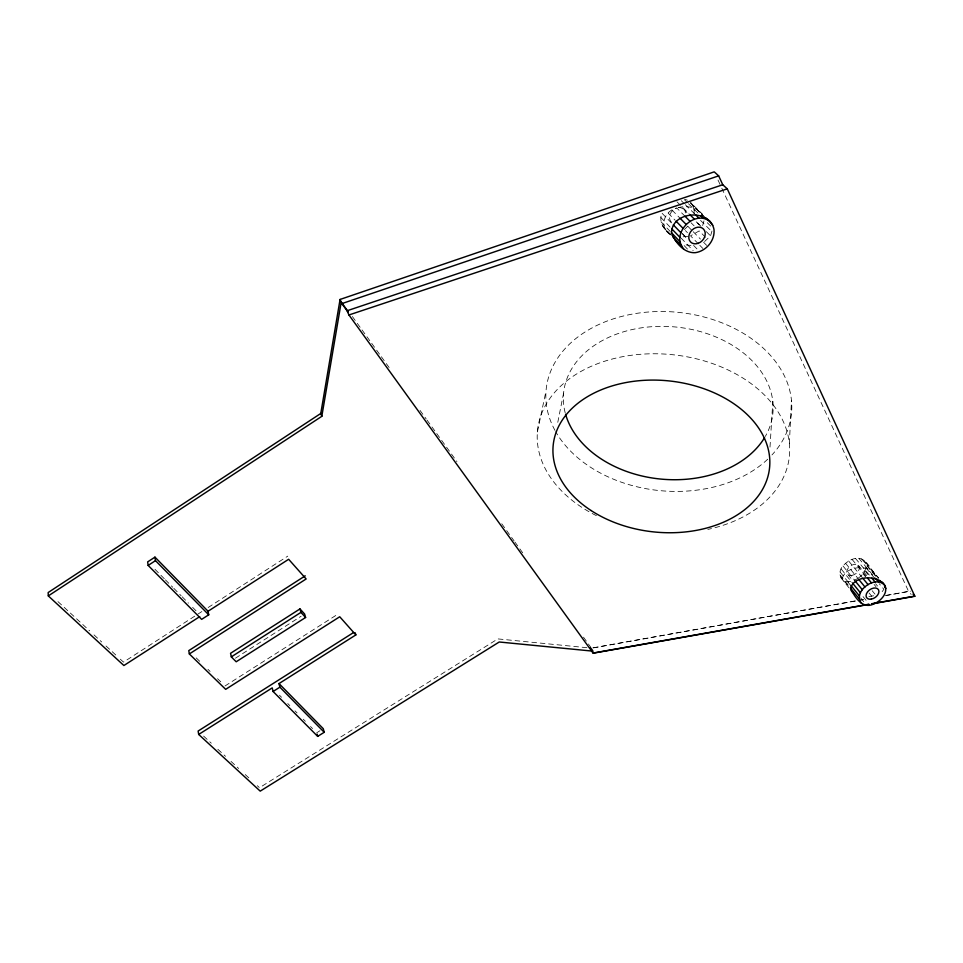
<?xml version="1.0" encoding="UTF-8"?>
<svg xmlns="http://www.w3.org/2000/svg" width="963" height="963" viewBox="0 0 963 963"><rect width="100%" height="100%" fill="white"/><g stroke="black" fill="none" stroke-linecap="round" stroke-linejoin="round"><path stroke-width="0.72" stroke-dasharray="4.82 3.61" d="M789.359 443.377L791.49 400.379M850.678 581.291C841.313 584.023 836.45 572.106 843.022 566.015C846.152 562.151 850.57 559.334 855.469 558.408C867.326 556.265 870.865 572.118 878.545 577.752M770.003 447.085L772.82 401.415M858.43 577.956C863.919 574.514 869.192 566.027 863.919 560.297M703.965 220.912L702.087 227.449L696.117 221.514M704.579 241.52L710.55 235.875L712.488 229.302M557.782 422.336L563.584 393.121M537.378 431.954L546.057 390.725M670.152 234.743C663.748 229.603 658.475 221.442 661.882 213.064L673.354 224.909M882.156 591.631L883.902 589.32L879.219 583.71M684.392 229.555L690.315 223.717M685.018 216.266L676.784 208.008C664.614 210.259 657.934 227.99 670.705 234.274L664.675 228.977M201.845 611.577L123.505 662.123L118.04 657.079M208.164 607.509L287.768 556.145M235.441 658.186L301.106 616.26M225.005 685.981L338.747 613.6M316.719 732.771L319.981 730.724M854.085 580.352L857.419 578.703M868.879 596.615L874.524 595.603M678.096 207.707C686.872 205.143 698.223 207.214 702.978 215.736L690.579 202.567L702.689 214.388M687.955 236.392L680.131 237.054M592.871 647.87L856.938 600.623M858.418 600.358L865.797 599.034M886.442 595.339L908.578 591.378L911.179 594.424M593.605 647.846L857.166 600.707M858.647 600.443L866.05 599.118M885.298 595.676L910.468 591.162M690.916 245.457L683.2 244.59M586.936 647.702L497.847 638.902L259.504 787.722L257.314 785.7M684.837 199.317L687.401 200.196M847.428 584.409L843.058 580.424L842.456 578.041C846.284 565.137 871.684 563.788 876.077 576.777L866.158 564.908M57.973 601.622L89.643 630.861M94.013 634.894L101.657 641.96M106.026 645.992L116.944 656.068M203.602 736.093L211.282 743.183M217.855 749.262L225.523 756.34M231.012 761.408L238.68 768.486M245.264 774.565L250.741 779.621M690.591 203.313L704.41 216.795M196.235 657.898L200.497 662.05M207.96 669.333L210.09 671.416M217.542 678.698L220.744 681.816M684.549 199.847L687.522 202.76M688.509 203.735L699.86 214.869M692.842 205.841L694.07 209.778L697.068 212.727M707.263 222.73L712.596 227.966M681.298 200.713L684.332 203.711M685.343 204.71L695.743 214.966M700.558 220.431L712.271 231.987M676.917 201.773L690.315 215.086M706.324 231.662L710.55 235.875M683.814 209.465L686.908 212.558M696.213 221.827L699.319 224.909M691.061 222.778L694.106 225.836M705.482 237.259L699.174 230.927L690.531 235.839L698.801 244.301M279.475 695.19L281.545 697.272M287.756 703.544L289.827 705.626M294.991 710.85L297.061 712.933M303.273 719.205L305.343 721.287M310.519 726.511L312.59 728.594M672.054 210.139L680.215 218.408M154.971 569.302L164.384 578.811M165.431 579.87L172.75 587.274M173.797 588.321L181.116 595.724M182.163 596.783L188.435 603.127M192.624 607.352L196.813 611.577M688.076 226.534L692.168 230.675M693.191 231.71L700.45 239.077M703.58 242.243L706.649 245.36M685.415 230.602L687.462 232.697M699.812 245.336L702.846 248.454M668.141 213.076L675.219 220.322M682.514 233.636L687.57 238.86M682.298 233.768L687.438 239.065M693.577 245.409L698.596 250.597M681.154 238.114L693.179 250.645M660.907 217.53L671.741 228.821M684.151 245.589L687.967 249.586M661.075 221.863L671.524 232.805M662.375 225.775L672.68 236.621M865.46 562.344L878.352 577.728M861.632 558.901L878.665 579.257M858.755 558.251L876.065 579.004M865.954 567.797L875.475 579.22M855.469 558.408L871.936 578.209M864.882 570.818L869.324 576.175M875.632 583.771L877.498 586.022M858.262 565.305L867.591 576.56M874.115 584.433L875.981 586.684M852.026 559.347L867.494 578.053M863.004 573.779L865.701 577.03M848.656 561.008L863.065 578.534M872.201 590.752L874.97 594.123M845.574 563.283L858.948 579.642M869.047 592.943L871.792 596.302M843.022 566.015L855.421 581.267M847.873 574.514L852.46 580.171M841.156 569.001L852.737 583.313M863.053 596.603L868.217 602.982M840.109 572.046L851.063 585.636M847.428 581.459L850.895 585.745M860.693 597.927L864.943 603.187M839.953 574.923L850.51 588.08M840.687 577.463L850.221 589.344M352.374 316.514L361.161 328.708M362.04 329.924L370.827 342.118M371.706 343.334L380.493 355.528M381.372 356.743L389.281 367.722M420.037 410.394L426.188 418.929M427.066 420.145L435.854 432.339M436.733 433.555L456.944 461.602M501.759 523.776L514.061 540.845M514.94 542.061L523.728 554.255M583.482 637.169L590.512 646.919M718.001 180.033L721.155 186.834M721.793 188.194L908.578 591.378M694.07 209.778L694.167 214.111M678.397 207.647A8.884 7.247 -47.9 0 1 685.5 212.919M671.38 222.14A8.884 7.247 -47.9 0 1 670.067 214.484A8.884 7.247 -47.9 0 1 676.291 208.14M565.197 412.826A105.136 76.402 5.4 0 1 678.759 327.336A105.136 76.402 5.4 0 1 765.32 436.395M596.41 515.65A126.598 89.162 5.9 0 1 573.43 376.027A126.598 89.162 5.9 0 1 769.293 400.175A126.598 89.162 5.9 0 1 707.853 529.397M554.965 430.377A123.24 89.607 5.4 0 1 680.372 312.578A123.24 89.607 5.4 0 1 771.977 454.921M767.728 459.195A123.24 89.607 5.4 0 1 654.527 490.011A123.24 89.607 5.4 0 1 555.711 431.713M851.894 575.393A6.994 4.707 -35.6 0 0 859.008 566.28A6.994 4.707 -35.6 0 0 848.271 568.014A6.994 4.707 -35.6 0 0 851.894 575.393"/><path stroke-width="1.44" d="M671.524 232.805C671.813 211.21 709.623 208.321 713.968 229.302C715.256 240.473 706.132 251.235 695.154 252.691C683.971 253.281 675.111 242.339 671.524 232.805L680.047 241.749L681.335 245.721L683.682 248.984M861.391 603.344C852.267 591.234 876.246 573.948 885.202 585.913C887.886 593.966 880.326 601.357 873.417 604.138C862.282 609.495 854.265 596.482 850.51 588.08C854.711 575.645 875.499 574.911 883.661 583.855M199.726 616.621L123.878 665.529L48.306 595.904L321.811 416.329L320.775 413.464L340.071 299.445L714.221 171.859L718.663 175.856L722.768 184.752L727.27 188.832L914.85 596.278L872.057 603.849M321.811 416.329L341.227 302.069L348.245 311.795M680.047 241.749C677.338 226.449 697.706 210.656 710.453 221.959M320.775 413.464L48.15 592.546L48.306 595.904M154.959 557.132L147.652 561.898L148.158 565.425L201.652 619.365L208.73 614.803L208.056 611.252L154.959 557.132L155.488 560.635L208.73 614.803M148.158 565.425L155.488 560.635M208.056 611.252L288.647 559.274L306.15 578.968L189.338 653.949L225.667 689.339L339.734 616.765L355.853 634.918L279.005 683.574L279.884 687.173L324.23 732.289L317.682 736.382L273.083 691.482L272.228 687.883L198.691 734.456L260.215 791.141L499.231 641.996L592.991 651.157L590.355 647.509M305.235 575.826L188.772 650.615L189.338 653.949M299.975 608.917L230.566 653.287L231.313 656.874L236.188 661.774L305.596 617.488L304.621 614.009L299.975 608.917L300.938 612.384L305.596 617.488M231.313 656.874L300.938 612.384M353.565 632.535L198.125 731.037L198.691 734.456M273.083 691.482L279.884 687.173M340.071 299.445L341.901 303.598L718.663 175.856M341.901 303.598L347.065 310.76L722.768 184.752M347.065 310.76L348.943 314.973L727.27 188.832M593.918 652.902L868.602 604.295M871.563 603.765L912.912 596.446M348.943 314.973L593.184 653.191L869.108 604.367M675.135 239.992L681.792 245.938M705.47 217.843L707.227 219.552M712.752 225.294L709.093 220.635M700.92 215.905L703.291 218.228M695.743 214.966L698.909 218.095M690.315 215.086L694.395 219.143M685.018 216.266L690.062 221.334M680.215 218.408L686.21 224.487M279.005 683.574L323.255 728.678L324.23 732.289M676.231 221.358L683.104 228.4M673.354 224.909L680.961 232.781M671.741 228.821L679.914 237.343M672.68 236.621L681.335 245.721M913.093 594.231L914.85 596.278M885.202 585.913L882.313 582.242M879.604 580.376L881.338 582.459M884.528 586.876L885.876 588.489M876.065 579.004L878.412 581.821M871.936 578.209L875.078 582.001M867.494 578.053L871.563 582.964M863.065 578.534L868.108 584.673M858.948 579.642L864.955 586.985M855.421 581.267L862.318 589.753M852.737 583.313L860.392 592.775M851.063 585.636L859.297 595.856M850.51 588.08L859.104 598.769M851.111 590.463L852.821 592.642M591.282 649.58L593.184 653.191M355.178 632.787L355.853 634.918M317.044 733.975L317.682 736.382M764.562 437.671A105.136 76.402 5.4 0 1 657.729 478.743A105.136 76.402 5.4 0 1 565.57 414.198M698.235 243.302A9.136 7.355 -46.9 0 0 703.459 229.025A9.136 7.355 -46.9 0 0 689.352 234.153A9.136 7.355 -46.9 0 0 698.235 243.302M871.238 599.155A7.15 4.719 -35.3 0 0 878.593 589.922A7.15 4.719 -35.3 0 0 867.651 591.739A7.15 4.719 -35.3 0 0 871.238 599.155M591.089 510.534A108.771 75.884 6.1 0 0 768.065 475.963A108.771 75.884 6.1 0 0 625.011 382.732A108.771 75.884 6.1 0 0 591.089 510.534"/></g></svg>
